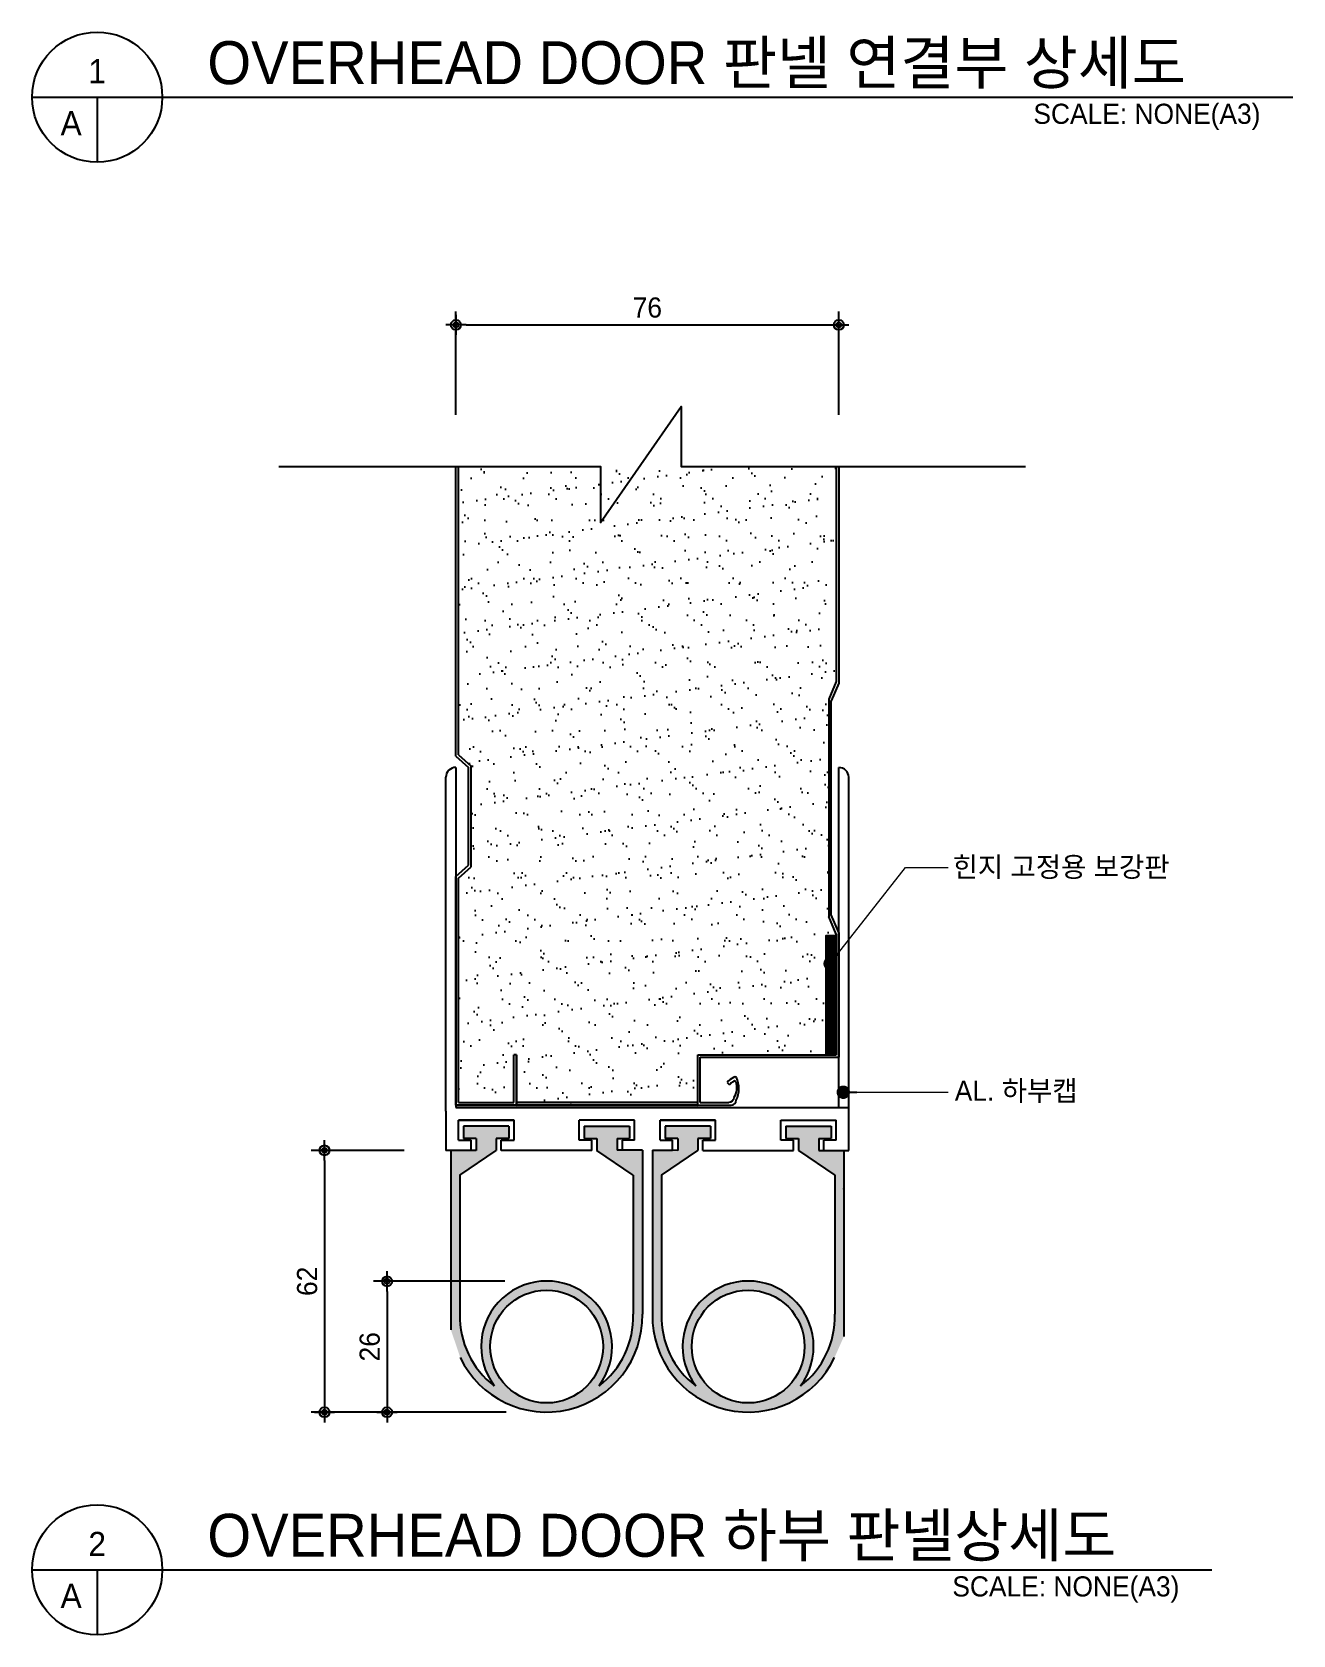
# Model space of a CAD drawing. Header units: millimetres. Extents: x 1448 to 104164, y -19509 to -89.
# Drawn here: x 44804 to 45554, y -2173 to -1219 of the extents above; entities that cross this region are included whole.
import ezdxf
from ezdxf.enums import TextEntityAlignment as Align

# ---------------------------------------------------------------- set-up
doc = ezdxf.new("R2010")
doc.units = ezdxf.units.MM
doc.header["$LTSCALE"] = 60
doc.header["$MEASUREMENT"] = 0
doc.header["$PDSIZE"] = -10
doc.layers.get('0').update_dxf_attribs({"linetype": 'CONTINUOUS'})
doc.layers.get('Defpoints').update_dxf_attribs({"color": 171, "linetype": 'CONTINUOUS'})
for name, color, linetype in [('8', 8, 'CONTINUOUS'), ('A-text', 3, 'CONTINUOUS'), ('DIM', 7, 'CONTINUOUS'), ('FOR', 4, 'CONTINUOUS'), ('LIN', 2, 'CONTINUOUS'), ('SYM', 7, 'CONTINUOUS'), ('TEXT', 3, 'CONTINUOUS')]:
    doc.layers.add(name, color=color, linetype=linetype)
doc.styles.add('0T-OUT', font='H2GTRE.TTF')
doc.styles.add('휘츠', font='')
doc.styles.get('휘츠').set_extended_font_data('Dotum')
doc.dimstyles.new('MAIN', dxfattribs={"dimtxt": 1.5, "dimasz": 0.5, "dimexe": 1, "dimexo": 2, "dimgap": 1, "dimtad": 1, "dimdec": 0, "dimdsep": 46, "dimlunit": 6, "dimtxsty": '0T-OUT', "dimblk": 'DOT', "dimcen": 2.5, "dimdle": 2, "dimclrd": 256, "dimclre": 256, "dimclrt": 3, "dimadec": 0, "dimazin": 0, "dimtfac": 1, "dimtdec": 0, "dimtix": 1, "dimtmove": 2, "dimatfit": 3, "dimldrblk": 'DOT', "dimfxl": 1, "dimtvp": 1, "dimtolj": 1, "dimtzin": 0, "dimlwd": 0, "dimlwe": 0, "dimarcsym": 0})
doc.dimstyles.new('휘츠-M', dxfattribs={"dimscale": 100, "dimtxt": 3, "dimasz": 1.5, "dimexe": 2, "dimexo": 3, "dimgap": 1, "dimtad": 1, "dimdec": 0, "dimrnd": 0.25, "dimzin": 0, "dimdsep": 46, "dimlunit": 6, "dimtxsty": '휘츠', "dimblk": 'Z_DOT', "dimcen": 5, "dimclrd": 256, "dimclre": 256, "dimclrt": 3, "dimadec": 0, "dimazin": 0, "dimtm": 1e-09, "dimtfac": 1, "dimtdec": 0, "dimtix": 1, "dimtmove": 2, "dimatfit": 1, "dimldrblk": 'Z_DOT', "dimfxl": 1, "dimtolj": 1, "dimtzin": 0, "dimlwd": -1, "dimarcsym": 0})

# ---------------------------------------------------------------- blocks, each defined once
blk = doc.blocks.new('Z_DOT')
at = {"layer": 'DIM', "color": 0}
for p, q in [((-1, 0), (1, 0)), ((0, -1), (0, 1))]:
    blk.add_line(p, q, dxfattribs=at)
for radius in [0.5, 0.25]:
    blk.add_circle((0, 0), radius, dxfattribs=at)
blk = doc.blocks.new('*D84')
at = {"layer": 'Defpoints', "color": 0, "transparency": 16777216}
for p in [(45037.11317732946, -1884.527309889654), (44977.70476745834, -2040.520216042856), (45098.01252359168, -2040.520216042856)]:
    blk.add_point(p, dxfattribs=at)
at = {"layer": 'DIM', "lineweight": -2, "transparency": 16777216}
for p, q in [((45025.11317732946, -1884.527309889654), (44969.70476745834, -1884.527309889654)), ((45086.01252359168, -2040.520216042856), (44969.70476745834, -2040.520216042856))]:
    blk.add_line(p, q, dxfattribs=at)
at = {"layer": 'DIM', "transparency": 16777216}
blk.add_line((44977.70476745834, -1890.527309889654), (44977.70476745834, -2034.520216042856), dxfattribs=at)
at = {"layer": 'DIM', "transparency": 16777216, "xscale": 6, "yscale": 6, "zscale": 6}
for p, rotation in [((44977.70476745834, -1884.527309889654), 90), ((44977.70476745834, -2040.520216042856), 270)]:
    blk.add_blockref('Z_DOT', p, dxfattribs=dict(at, rotation=rotation))
at = {"layer": 'DIM', "color": 3, "transparency": 16777216, "insert": (44967.42960822267, -1962.523762966267), "char_height": 12, "attachment_point": 5, "rotation": 90, "style": '0T-OUT'}
blk.add_mtext('\\A1;62', dxfattribs=at)
blk = doc.blocks.new('*D85')
at = {"layer": 'Defpoints', "color": 0, "transparency": 16777216}
for p in [(45097.11317732946, -1962.527309889654), (45014.97855403295, -2040.527309889654), (45097.11317732946, -2040.527309889654)]:
    blk.add_point(p, dxfattribs=at)
at = {"layer": 'DIM', "lineweight": -2, "transparency": 16777216}
for p, q in [((45085.11317732946, -1962.527309889654), (45006.97855403295, -1962.527309889654)), ((45085.11317732946, -2040.527309889654), (45006.97855403295, -2040.527309889654))]:
    blk.add_line(p, q, dxfattribs=at)
at = {"layer": 'DIM', "transparency": 16777216}
blk.add_line((45014.97855403295, -1968.527309889654), (45014.97855403295, -2034.527309889654), dxfattribs=at)
at = {"layer": 'DIM', "transparency": 16777216, "xscale": 6, "yscale": 6, "zscale": 6}
for p, rotation in [((45014.97855403295, -1962.527309889654), 90), ((45014.97855403295, -2040.527309889654), 270)]:
    blk.add_blockref('Z_DOT', p, dxfattribs=dict(at, rotation=rotation))
at = {"layer": 'DIM', "color": 3, "transparency": 16777216, "insert": (45004.70339479727, -2001.527309889666), "char_height": 12, "attachment_point": 5, "rotation": 90, "style": '0T-OUT'}
blk.add_mtext('\\A1;26', dxfattribs=at)
blk = doc.blocks.new('*D86')
at = {"layer": 'Defpoints', "color": 0, "transparency": 16777216}
for p in [(45284.0080352278, -1392.940289134839), (45056.0080352427, -1458.451837981799), (45284.0080352278, -1458.451837981799)]:
    blk.add_point(p, dxfattribs=at)
at = {"layer": 'DIM', "lineweight": -2, "transparency": 16777216}
for p, q in [((45056.0080352427, -1446.451837981799), (45056.0080352427, -1384.940289134839)), ((45284.0080352278, -1446.451837981799), (45284.0080352278, -1384.940289134839))]:
    blk.add_line(p, q, dxfattribs=at)
at = {"layer": 'DIM', "transparency": 16777216}
blk.add_line((45062.0080352427, -1392.940289134839), (45278.0080352278, -1392.940289134839), dxfattribs=at)
at = {"layer": 'DIM', "transparency": 16777216, "xscale": 6, "yscale": 6, "zscale": 6, "rotation": 180}
blk.add_blockref('Z_DOT', (45056.0080352427, -1392.940289134839), dxfattribs=at)
at = {"layer": 'DIM', "transparency": 16777216, "xscale": 6, "yscale": 6, "zscale": 6}
blk.add_blockref('Z_DOT', (45284.0080352278, -1392.940289134839), dxfattribs=at)
at = {"layer": 'DIM', "color": 3, "transparency": 16777216, "insert": (45170.00803523525, -1382.66512989917), "char_height": 12, "attachment_point": 5, "style": '0T-OUT'}
blk.add_mtext('\\A1;76', dxfattribs=at)
blk = doc.blocks.new('_Dot')
at = {"color": 0, "linetype": 'ByBlock', "lineweight": -2}
blk.add_line((-0.5, 0), (-1, 0), dxfattribs=at)
at = {"color": 0, "linetype": 'ByBlock', "const_width": 0.5}
blk.add_lwpolyline([(-0.25, 0, 1), (0.25, 0, 1)], format="xyb", close=True, dxfattribs=at)

msp = doc.modelspace()

# ---------------------------------------------------------------- hatches: boundary and pattern name
at = {"ltscale": 0.002}
h = msp.add_hatch(dxfattribs=at)
h.set_pattern_fill('AR-SAND', color=8, scale=10, angle=180, style=0)
h.set_pattern_definition([(217.5, (0, 0), (0.6299335810960792, -19.26823769013158), [0, -15.2, 0, -17, 0, -16.25]), (187.5, (0, 0), (-17.69776705267727, -28.2214606522974), [0, -8.2, 0, -13.7, 0, -5.25]), (147.5, (12.3, -1.506315562951245e-15), (-31.14141861751495, -0.0565905353696456), [0, -5, 0, -18, 0, -23.5]), (137.5, (12.3, -1.506315562951245e-15), (-30.06126604572294, -8.77675564934249), [0, -2.5, 0, -11.8, 0, -13.5])])
h.paths.add_polyline_path([(45065.0080352278, -1655.658851238647), (45065.0080352278, -1715.658851238647), (45057.5080352278, -1722.408851238647), (45057.5080352278, -1856.086111563006), (45090.5080352278, -1856.086111563006), (45090.5080352278, -1827.586111563006), (45092.0080352278, -1827.586111563006), (45092.0080352278, -1856.086111563006), (45200.0080352278, -1856.086111563006), (45200.0080352278, -1827.586111563006), (45241.96532958015, -1827.586111563006), (45276.35803522929, -1827.586111563006), (45276.35803522929, -1756.609461801806), (45282.5080352278, -1756.609461801806), (45282.5080352278, -1755.763162548402), (45278.0080352278, -1745.263162548402), (45278.0080352278, -1615.909060585061), (45282.5080352278, -1605.409060585061), (45282.5080352278, -1477.229326965967), (45057.5080352278, -1477.229326965967), (45057.5080352278, -1648.908851238647)])
h = msp.add_hatch()
h.set_pattern_fill('NET', color=256, scale=0.15, angle=45, style=0)
h.set_pattern_definition([(45, (-1831.191204711646, -9899.821449483494), (-0.3367596045400933, 0.3367596045400933), []), (135, (-1831.191204711646, -9899.821449483494), (-0.3367596045400933, -0.3367596045400933), [])])
h.paths.add_polyline_path([(45276.35803522929, -1827.586111563006), (45282.5080352278, -1827.586111563006), (45282.5080352278, -1756.609461801806), (45276.35803522929, -1756.609461801806)])
h = msp.add_hatch(color=256)
h.paths.add_polyline_path([(45143.60797669008, -2001.377309891143, -1), (45076.40797669455, -2001.377309891143, -1)], flags=16)
h.paths.add_polyline_path([(45263.60803521439, -2001.377309891143, -1), (45196.40803521141, -2001.377309891143, -1)], flags=16)
edge = h.paths.add_edge_path()
edge.add_line((45053.00797669604, -1991.405406663874), (45058.57556933179, -2007.964083763519))
edge.add_arc((45110.00797669604, -1983.364938753405), 57.01237113409735, 205.5609054646173, 361.1936189027983)
edge.add_line((45167.00797669604, -1982.177309888163), (45167.00797669604, -1884.377309891143))
edge.add_line((45167.00797669604, -1884.377309891143), (45151.96401572242, -1884.377309891143))
edge.add_line((45151.96401572242, -1884.377309891143), (45151.96401572242, -1877.411955433646))
edge.add_line((45151.96401572242, -1877.411955426195), (45159.42748889342, -1877.411955426195))
edge.add_line((45159.42748888597, -1877.411955426195), (45159.42748888597, -1870.094882252374))
edge.add_line((45159.42748888597, -1870.094882259825), (45132.42748888597, -1870.094882259825))
edge.add_line((45132.42748888597, -1870.094882259825), (45132.42748888597, -1877.411955433646))
edge.add_line((45132.42748888597, -1877.411955426195), (45139.96401571497, -1877.411955426195))
edge.add_line((45139.96401572242, -1877.411955426195), (45139.96401572242, -1884.527309882203))
edge.add_line((45139.96401572242, -1884.527309889653), (45161.60797669753, -1899.377309891143))
edge.add_line((45161.60797669008, -1899.377309891143), (45161.60797669008, -1982.177309888163))
edge.add_arc((45109.93148229286, -1983.611429529944), 51.6963903227579, -52.761125190323526, 1.589657329090926, ccw=False)
edge.add_arc((45110.00797669604, -2001.377309891143), 39.00000000008257, 323.1473166947523, 576.8526833052478)
edge.add_arc((45110.08447109177, -1983.611429529944), 51.69639032267443, 178.4103426708429, 232.76112519033592, ccw=False)
edge.add_line((45058.40797669455, -1982.177309888163), (45058.40797669455, -1899.377309891143))
edge.add_line((45058.40797669455, -1899.377309891143), (45080.00797669604, -1884.527309889653))
edge.add_line((45080.00797669604, -1884.527309889653), (45080.00797669604, -1877.411955433646))
edge.add_line((45080.00797669604, -1877.411955426195), (45087.54450352505, -1877.411955426195))
edge.add_line((45087.54450352505, -1877.411955426195), (45087.54450352505, -1870.094882252374))
edge.add_line((45087.54450352505, -1870.094882259825), (45060.54450352505, -1870.094882259825))
edge.add_line((45060.54450352505, -1870.094882259825), (45060.54450352505, -1877.411955433646))
edge.add_line((45060.54450352505, -1877.411955426195), (45068.00797669604, -1877.411955426195))
edge.add_line((45068.00797669604, -1877.411955426195), (45068.00797669604, -1884.527309882203))
edge.add_line((45068.00797669604, -1884.527309889653), (45053.00797669604, -1884.527309889653))
edge.add_line((45053.00797669604, -1884.527309889653), (45053.00797669604, -1991.405406663874))
edge = h.paths.add_edge_path()
edge.add_line((45281.44044257715, -2007.964083763519), (45287.0080352129, -1995.421857545832))
edge.add_line((45287.0080352129, -1995.421857545832), (45287.0080352129, -1884.527309889653))
edge.add_line((45287.0080352129, -1884.527309889653), (45272.0080352129, -1884.527309889653))
edge.add_line((45272.0080352129, -1884.527309889653), (45272.0080352129, -1877.411955433646))
edge.add_line((45272.0080352129, -1877.411955426195), (45279.4715083839, -1877.411955426195))
edge.add_line((45279.4715083839, -1877.411955426195), (45279.4715083839, -1870.094882252374))
edge.add_line((45279.4715083839, -1870.094882259825), (45252.4715083839, -1870.094882259825))
edge.add_line((45252.4715083839, -1870.094882259825), (45252.4715083839, -1877.411955433646))
edge.add_line((45252.4715083839, -1877.411955426195), (45260.0080352129, -1877.411955426195))
edge.add_line((45260.0080352129, -1877.411955426195), (45260.0080352129, -1884.527309882203))
edge.add_line((45260.0080352129, -1884.527309889653), (45281.60803521439, -1899.377309891143))
edge.add_line((45281.60803521439, -1899.377309891143), (45281.60803521439, -1982.177309888163))
edge.add_arc((45229.93154081717, -1983.611429529944), 51.69639032269819, -52.7611251903553, 1.5896573291249183, ccw=False)
edge.add_arc((45230.0080352129, -2001.377309891143), 39.00000000010986, 323.1473166947181, 576.8526833052817)
edge.add_arc((45230.08452961608, -1983.611429529944), 51.69639032267172, 178.4103426708429, 232.76112519033592, ccw=False)
edge.add_line((45178.40803521141, -1982.177309888163), (45178.40803521141, -1899.377309891143))
edge.add_line((45178.40803521141, -1899.377309891143), (45200.05199618652, -1884.527309889653))
edge.add_line((45200.05199618652, -1884.527309889653), (45200.05199618652, -1877.411955433646))
edge.add_line((45200.05199618652, -1877.411955426195), (45207.58852301553, -1877.411955426195))
edge.add_line((45207.58852301553, -1877.411955426195), (45207.58852301553, -1870.094882252374))
edge.add_line((45207.58852301553, -1870.094882259825), (45180.58852301553, -1870.094882259825))
edge.add_line((45180.58852301553, -1870.094882259825), (45180.58852301553, -1877.411955433646))
edge.add_line((45180.58852301553, -1877.411955426195), (45188.05199618652, -1877.411955426195))
edge.add_line((45188.05199618652, -1877.411955426195), (45188.05199618652, -1884.527309882203))
edge.add_line((45188.05199618652, -1884.527309889653), (45185.05199618652, -1884.377309891143))
edge.add_line((45185.05199618652, -1884.377309891143), (45173.0080352129, -1884.377309891143))
edge.add_line((45173.0080352129, -1884.377309891143), (45173.0080352129, -1982.177309888163))
edge.add_arc((45230.0080352129, -1983.364938753405), 57.01237113398134, 178.8063810971701, 334.4390945353585)
at = {"layer": 'FOR'}
for points in [[(45200.0080352278, -1856.086111563006), (45092.0080352278, -1856.086111563006), (45092.0080352278, -1857.586111563006), (45200.0080352278, -1857.586111563006)], [(45200.0080352278, -1857.586111563006), (45092.0080352278, -1857.586111563006), (45092.0080352278, -1859.086111563006), (45200.0080352278, -1859.086111563006)]]:
    msp.add_hatch(color=4, dxfattribs=at).paths.add_polyline_path(points)

# ---------------------------------------------------------------- linework, layer by layer
for p, q in [((45056.0080352278, -1649.835902224043), (45056.0080352278, -1477.229326965967)), ((45057.5080352278, -1648.908851238647), (45057.5080352278, -1477.229326965967)), ((45282.5080352278, -1477.229326965967), (45282.5080352278, -1537.942594724455)), ((45282.5080352278, -1477.229326965967), (45282.5080352278, -1605.409060585061)), ((45284.0080352278, -1477.229326965967), (45284.0080352278, -1537.942594724455)), ((45284.0080352278, -1477.229326965967), (45284.0080352278, -1606.336111563006)), ((45282.5080352278, -1605.409060585061), (45278.0080352278, -1615.909060585061)), ((45284.0080352278, -1606.336111563006), (45279.5080352278, -1616.836111563006)), ((45278.0080352278, -1615.909060585061), (45278.0080352278, -1745.263162548402)), ((45279.5080352278, -1744.336111563006), (45279.5080352278, -1616.836111563006)), ((45056.0080352278, -1649.835902224043), (45063.5080352278, -1656.585902224043)), ((45057.5080352278, -1648.908851238647), (45065.0080352278, -1655.658851238647)), ((45056.0080352278, -1656.515968720177), (45056.0080352278, -1859.086111563006)), ((45063.5080352278, -1714.731800260702), (45063.5080352278, -1656.585902224043)), ((45065.0080352278, -1715.658851238647), (45065.0080352278, -1655.658851238647)), ((45050.0080352278, -1790.554192709485), (45050.0080352278, -1662.367797705093)), ((45290.0080352129, -1884.527309889653), (45290.0080352129, -1662.367797705093)), ((45056.0080352278, -1721.481800260702), (45063.5080352278, -1714.731800260702)), ((45057.5080352278, -1722.408851238647), (45065.0080352278, -1715.658851238647)), ((45056.0080352278, -1857.586111563006), (45056.0080352278, -1721.481800260702)), ((45057.5080352278, -1856.086111563006), (45057.5080352278, -1722.408851238647)), ((45282.5080352278, -1755.763162548402), (45278.0080352278, -1745.263162548402)), ((45284.0080352278, -1754.836111563006), (45279.5080352278, -1744.336111563006)), ((45282.5080352278, -1755.763162548402), (45282.5080352278, -1827.586111563006)), ((45284.0080352278, -1754.836111563006), (45284.0080352278, -1829.086111563006)), ((45276.35803522929, -1756.609461801806), (45276.35803522929, -1827.586111563006)), ((45276.35803522929, -1756.609461801806), (45282.5080352278, -1756.609461801806)), ((45282.5080352278, -1758.763162548402), (45282.5080352278, -1827.586111563006)), ((45284.0080352278, -1757.836111563006), (45284.0080352278, -1829.086111563006)), ((45050.0080352278, -1852.051219026306), (45050.0080352278, -1790.554192709485)), ((45282.5080352278, -1827.586111563006), (45282.5080352278, -1805.836111563006)), ((45284.0080352278, -1829.086111563006), (45284.0080352278, -1805.133549148896)), ((45090.5080352278, -1856.086111563006), (45090.5080352278, -1827.586111563006)), ((45092.0080352278, -1827.586111563006), (45090.5080352278, -1827.586111563006)), ((45092.0080352278, -1827.586111563006), (45092.0080352278, -1857.586111563006)), ((45092.0080352278, -1857.586111563006), (45092.0080352278, -1827.586111563006)), ((45092.0080352278, -1857.586111563006), (45092.0080352278, -1827.586111563006)), ((45092.0080352278, -1827.586111563006), (45092.0080352278, -1857.586111563006)), ((45200.0080352278, -1857.586111563006), (45200.0080352278, -1827.586111563006)), ((45200.0080352278, -1827.586111563006), (45241.96532958015, -1827.586111563006)), ((45201.5080352278, -1856.086111563006), (45201.5080352278, -1829.086111563006)), ((45201.5080352278, -1829.086111563006), (45241.96532958015, -1829.086111563006)), ((45236.0080352278, -1827.586111563006), (45282.5080352278, -1827.586111563006)), ((45237.12408120945, -1829.086111563006), (45284.0080352278, -1829.086111563006)), ((45276.35803522929, -1827.586111563006), (45282.5080352278, -1827.586111563006)), ((45092.0080352278, -1833.586111563006), (45092.0080352278, -1851.586111563006)), ((45200.0080352278, -1851.586111563006), (45200.0080352278, -1833.586111563006)), ((45050.0080352278, -1861.112675743857), (45050.0080352278, -1850.554192709485)), ((45217.54784731581, -1844.091993930498), (45218.91651695236, -1845.461318406024)), ((45050.0080352278, -1861.112675743857), (45050.0080352278, -1884.527309889653)), ((45092.0080352278, -1857.586111563006), (45056.0080352278, -1857.586111563006)), ((45056.0080352278, -1857.586111563006), (45092.0080352278, -1857.586111563006)), ((45056.0080352278, -1859.086111563006), (45290.0080352129, -1859.086111563006)), ((45057.5080352278, -1856.086111563006), (45090.5080352278, -1856.086111563006)), ((45200.0080352278, -1857.586111563006), (45219.93256857261, -1857.586111563006)), ((45201.5080352278, -1856.086111563006), (45218.43256857261, -1856.086111563006)), ((45090.61767425403, -1866.523651349106), (45057.61767425403, -1866.523651349106)), ((45057.61767425403, -1866.523651349106), (45090.61767425403, -1866.523651349106)), ((45057.61767425403, -1878.523651349106), (45057.61767425403, -1866.523651349106)), ((45087.54450352505, -1870.094882259825), (45060.54450352505, -1870.094882259825)), ((45087.54450352505, -1870.094882259825), (45060.54450352505, -1870.094882259825)), ((45060.54450352505, -1870.094882259825), (45060.54450352505, -1877.411955426195)), ((45060.54450352505, -1870.094882259825), (45060.54450352505, -1877.411955426195)), ((45087.54450352505, -1870.094882259825), (45087.54450352505, -1877.411955426195)), ((45087.54450352505, -1870.094882259825), (45087.54450352505, -1877.411955426195)), ((45090.61767425403, -1878.523651349106), (45090.61767425403, -1866.523651349106)), ((45162.35431815698, -1866.523651349106), (45129.35431815698, -1866.523651349106)), ((45162.35431815698, -1866.523651349106), (45129.35431815698, -1866.523651349106)), ((45129.35431815698, -1878.523651349106), (45129.35431815698, -1866.523651349106)), ((45132.42748888597, -1870.094882259825), (45159.42748888597, -1870.094882259825)), ((45132.42748888597, -1870.094882259825), (45159.42748888597, -1870.094882259825)), ((45132.42748888597, -1870.094882259825), (45132.42748888597, -1877.411955426195)), ((45132.42748888597, -1870.094882259825), (45132.42748888597, -1877.411955426195)), ((45159.42748888597, -1870.094882259825), (45159.42748888597, -1877.411955426195)), ((45159.42748888597, -1870.094882259825), (45159.42748888597, -1877.411955426195)), ((45162.35431815698, -1878.523651349106), (45162.35431815698, -1866.523651349106)), ((45210.66169375196, -1866.523651349106), (45177.66169375196, -1866.523651349106)), ((45177.66169375196, -1866.523651349106), (45210.66169375196, -1866.523651349106)), ((45177.66169375196, -1878.523651349106), (45177.66169375196, -1866.523651349106)), ((45207.58852301553, -1870.094882259825), (45180.58852301553, -1870.094882259825)), ((45207.58852301553, -1870.094882259825), (45180.58852301553, -1870.094882259825)), ((45180.58852301553, -1870.094882259825), (45180.58852301553, -1877.411955426195)), ((45180.58852301553, -1870.094882259825), (45180.58852301553, -1877.411955426195)), ((45207.58852301553, -1870.094882259825), (45207.58852301553, -1877.411955426195)), ((45207.58852301553, -1870.094882259825), (45207.58852301553, -1877.411955426195)), ((45210.66169375196, -1878.523651349106), (45210.66169375196, -1866.523651349106)), ((45249.39833765491, -1866.523651349106), (45282.39833765491, -1866.523651349106)), ((45249.39833765491, -1878.523651349106), (45249.39833765491, -1866.523651349106)), ((45252.4715083839, -1870.094882259825), (45279.4715083839, -1870.094882259825)), ((45252.4715083839, -1870.094882259825), (45279.4715083839, -1870.094882259825)), ((45252.4715083839, -1870.094882259825), (45252.4715083839, -1877.411955426195)), ((45252.4715083839, -1870.094882259825), (45252.4715083839, -1877.411955426195)), ((45279.4715083839, -1870.094882259825), (45279.4715083839, -1877.411955426195)), ((45279.4715083839, -1870.094882259825), (45279.4715083839, -1877.411955426195)), ((45282.39833765491, -1878.523651349106), (45282.39833765491, -1866.523651349106)), ((45282.39833765491, -1878.523651349106), (45282.39833765491, -1866.523651349106)), ((45057.61767425403, -1878.523651349106), (45065.00797669604, -1878.523651349106)), ((45068.00797669604, -1877.411955426195), (45060.54450352505, -1877.411955426195)), ((45068.00797669604, -1877.411955426195), (45060.54450352505, -1877.411955426195)), ((45065.00797669604, -1884.527309889653), (45065.00797669604, -1878.523651349106)), ((45068.00797669604, -1877.411955426195), (45068.00797669604, -1884.377309891143)), ((45068.00797669604, -1877.411955426195), (45068.00797669604, -1884.527309889653)), ((45080.00797669604, -1877.411955426195), (45080.00797669604, -1884.527309889653)), ((45087.54450352505, -1877.411955426195), (45080.00797669604, -1877.411955426195)), ((45087.54450352505, -1877.411955426195), (45080.00797669604, -1877.411955426195)), ((45083.00797669604, -1878.523651349106), (45090.61767425403, -1878.523651349106)), ((45083.00797669604, -1884.527309889653), (45083.00797669604, -1878.523651349106)), ((45136.96401572242, -1878.523651349106), (45129.35431815698, -1878.523651349106)), ((45132.42748888597, -1877.411955426195), (45139.96401572242, -1877.411955426195)), ((45132.42748888597, -1877.411955426195), (45139.96401572242, -1877.411955426195)), ((45136.96401572242, -1884.527309889653), (45136.96401572242, -1878.523651349106)), ((45139.96401572242, -1877.411955426195), (45139.96401572242, -1884.527309889653)), ((45151.96401572242, -1877.411955426195), (45151.96401572242, -1884.377309891143)), ((45151.96401572242, -1877.411955426195), (45151.96401572242, -1884.377309891143)), ((45151.96401572242, -1877.411955426195), (45159.42748888597, -1877.411955426195)), ((45151.96401572242, -1877.411955426195), (45159.42748888597, -1877.411955426195)), ((45162.35431815698, -1878.523651349106), (45154.96401572242, -1878.523651349106)), ((45154.96401572242, -1878.523651349106), (45154.96401572242, -1884.377309891143)), ((45177.66169375196, -1878.523651349106), (45185.05199618652, -1878.523651349106)), ((45188.05199618652, -1877.411955426195), (45180.58852301553, -1877.411955426195)), ((45188.05199618652, -1877.411955426195), (45180.58852301553, -1877.411955426195)), ((45185.05199618652, -1884.377309891143), (45185.05199618652, -1878.523651349106)), ((45188.05199618652, -1877.411955426195), (45188.05199618652, -1884.377309891143)), ((45188.05199618652, -1877.411955426195), (45188.05199618652, -1884.527309889653)), ((45200.05199618652, -1877.411955426195), (45200.05199618652, -1884.527309889653)), ((45207.58852301553, -1877.411955426195), (45200.05199618652, -1877.411955426195)), ((45207.58852301553, -1877.411955426195), (45200.05199618652, -1877.411955426195)), ((45203.05199618652, -1878.523651349106), (45210.66169375196, -1878.523651349106)), ((45203.05199618652, -1884.527309889653), (45203.05199618652, -1878.523651349106)), ((45257.0080352129, -1878.523651349106), (45249.39833765491, -1878.523651349106)), ((45252.4715083839, -1877.411955426195), (45260.0080352129, -1877.411955426195)), ((45252.4715083839, -1877.411955426195), (45260.0080352129, -1877.411955426195)), ((45257.0080352129, -1884.527309889653), (45257.0080352129, -1878.523651349106)), ((45260.0080352129, -1877.411955426195), (45260.0080352129, -1884.527309889653)), ((45272.0080352129, -1877.411955426195), (45279.4715083839, -1877.411955426195)), ((45272.0080352129, -1877.411955426195), (45279.4715083839, -1877.411955426195)), ((45272.0080352129, -1877.411955426195), (45272.0080352129, -1884.377309891143)), ((45272.0080352129, -1877.411955426195), (45272.0080352129, -1884.527309889653)), ((45282.39833765491, -1878.523651349106), (45275.0080352129, -1878.523651349106)), ((45275.0080352129, -1884.527309889653), (45275.0080352129, -1878.523651349106)), ((45068.00797669604, -1884.527309889653), (45050.0080352278, -1884.527309889653)), ((45053.00797669604, -1884.527309889653), (45053.00797669604, -1991.405406663874)), ((45058.40797669455, -1899.377309891143), (45080.00797669604, -1884.527309889653)), ((45136.96401572242, -1884.527309889653), (45083.00797669604, -1884.527309889653)), ((45161.60797669008, -1899.377309891143), (45139.96401572242, -1884.527309889653)), ((45167.00797669604, -1884.377309891143), (45151.96401572242, -1884.377309891143)), ((45167.00797669604, -1884.377309891143), (45167.00797669604, -1982.177309888163)), ((45173.0080352129, -1884.377309891143), (45185.05199618652, -1884.377309891143)), ((45173.0080352129, -1884.377309891143), (45173.0080352129, -1982.177309888163)), ((45178.40803521141, -1899.377309891143), (45200.05199618652, -1884.527309889653)), ((45188.05199618652, -1884.527309889653), (45185.05199618652, -1884.377309891143)), ((45203.05199618652, -1884.527309889653), (45257.0080352129, -1884.527309889653)), ((45260.0080352129, -1884.527309889653), (45281.60803521439, -1899.377309891143)), ((45272.0080352129, -1884.527309889653), (45290.0080352129, -1884.527309889653)), ((45287.0080352129, -1884.527309889653), (45287.0080352129, -1995.421857545832)), ((45058.40797669455, -1899.377309891143), (45058.40797669455, -1982.177309888163)), ((45161.60797669008, -1899.377309891143), (45161.60797669008, -1982.177309888163)), ((45178.40803521141, -1899.377309891143), (45178.40803521141, -1982.177309888163)), ((45281.60803521439, -1899.377309891143), (45281.60803521439, -1982.177309888163))]:
    msp.add_line(p, q)
msp.add_lwpolyline([(45222.63731669649, -1843.67308355377, -0.2211075491759944), (45221.43256857261, -1853.086111563006, -0.4142135623730951), (45218.43256857261, -1856.086111563006, -0.4142135623730951)], format="xyb")
for centre in [(45110.00797669604, -2001.377309891143), (45230.0080352129, -2001.377309891143)]:
    msp.add_circle(centre, 33.6)
for centre, radius, start, end in [((45055.86169376239, -1662.367797705093), 5.853658536000001, 88.56745634783701, 180), ((45283.90137722358, -1662.625292877415), 6.112084392923232, 2.414520927620104, 88.9991577691171), ((45225.94709774866, -1850.89107180641), 10.80624207757922, 115.3903878598204, 141.0103054231471), ((45222.12787070885, -1842.009502651849), 1.199597002173784, 42.97627943634756, 132.7516115898209), ((45209.03502085074, -1847.813016670504), 15.46016322782512, 334.0172943868793, 25.35843436772161), ((45223.45991848424, -1848.891629802743), 5.692937183481427, 112.6449982504127, 142.946847999417), ((45221.94474446043, -1843.960909354249), 0.75, 22.56726088411636, 154.4615523667588), ((45219.93256857261, -1854.586111563006), 3, 270, 0), ((45110.00797669604, -2001.377309891143), 39, 323.1473167709552, 216.8526832290449), ((45230.0080352129, -2001.377309891143), 39, 323.1473167709552, 216.8526832290449), ((45110.08447109177, -1983.611429529944), 51.69639032265072, 178.4103427459806, 232.7611249770853), ((45110.00797669604, -1983.364938753405), 57.0123711340206, 205.5609056403597, 1.193618778173021), ((45109.93148229286, -1983.611429529944), 51.69639032265092, 307.2388750229147, 1.58965725401942), ((45230.0080352129, -1983.364938753405), 57.0123711340206, 178.806381221827, 334.4390943596404), ((45230.08452960863, -1983.611429529944), 51.69639032265092, 178.4103427459806, 232.7611249770853), ((45229.93154081717, -1983.611429529944), 51.69639032265072, 307.2388750229147, 1.58965725401942)]:
    msp.add_arc(centre, radius, start, end)
at = {"color": 4}
msp.add_point((45287.0080352129, -1907.495624537328), dxfattribs=at)
at = {"layer": '8', "color": 7}
msp.add_line((45284.0080352278, -1859.086111563006), (45284.00813765093, -1656.514140958646), dxfattribs=at)
at = {"layer": 'FOR', "color": 4}
for p, q in [((45200.0080352278, -1856.086111563006), (45092.0080352278, -1856.086111563006)), ((45200.0080352278, -1857.586111563006), (45092.0080352278, -1857.586111563006)), ((45200.0080352278, -1857.586111563006), (45092.0080352278, -1857.586111563006)), ((45200.0080352278, -1859.086111563006), (45092.0080352278, -1859.086111563006))]:
    msp.add_line(p, q, dxfattribs=at)
at = {"layer": 'LIN', "color": 8}
msp.add_lwpolyline([(44950.60173490658, -1477.229326965967), (45142.08193510785, -1477.229326965967), (45142.08193510785, -1510.617956879297), (45190.13974957928, -1441.614817435601), (45190.13974957928, -1477.229326965967), (45395.26640692368, -1477.229326965967)], dxfattribs=at)
at = {"layer": 'SYM'}
for p, q in [((44803.58902005121, -1257.326576009723), (45554.43075183794, -1257.326576009723)), ((44842.37689884022, -1257.326576009723), (44842.37689884022, -1296.114454797566)), ((44803.58902005121, -2134.340032354327), (45506.15980795785, -2134.340032354327)), ((44842.37689884022, -2134.340032354327), (44842.37689884022, -2173.127911142171))]:
    msp.add_line(p, q, dxfattribs=at)
for centre in [(44842.37689884022, -1257.326576009723), (44842.37689884022, -2134.340032354327)]:
    msp.add_circle(centre, 38.7878787878788, dxfattribs=at)

# ---------------------------------------------------------------- texts
at = {"layer": 'A-text', "ltscale": 0.1, "style": '0T-OUT'}
for s, p in [('힌지 고정용 보강판', (45351.73462349936, -1721.720957490829)), ('AL. 하부캡', (45353.05749029681, -1855.03618727087))]:
    msp.add_text(s, height=12, dxfattribs=at).set_placement(p)
at = {"layer": 'TEXT', "style": '0T-OUT'}
for s, p in [('OVERHEAD DOOR 판넬 연결부 상세도', (44907.9763065727, -1249.569000252154)), ('OVERHEAD DOOR 하부 판넬상세도', (44907.9763065727, -2126.582456596759))]:
    msp.add_text(s, height=25.6, dxfattribs=at).set_placement(p)
for s, p in [('1', (44842.37689884022, -1241.811424493887)), ('A', (44826.86174732461, -1272.841727525093)), ('2', (44842.37689884022, -2118.824880838491)), ('A', (44826.86174732461, -2149.855183869698))]:
    msp.add_text(s, height=14.4, dxfattribs=at).set_placement(p, align=Align.MIDDLE)
for p in [(45535.09067036226, -1261.205363888507), (45486.81972648218, -2138.218820233112)]:
    msp.add_text('SCALE: NONE(A3)', height=12, dxfattribs=at).set_placement(p, align=Align.TOP_RIGHT)

# ---------------------------------------------------------------- dimensions: what is measured, and where the dimension line sits
at = {"layer": 'DIM'}
dim = msp.add_linear_dim(base=(45284.0080352278, -1392.940289134839), p1=(45056.0080352427, -1458.451837981799), p2=(45284.0080352278, -1458.451837981799), text='76', dimstyle='휘츠-M', override={"dimscale": 4, "dimtxsty": '0T-OUT'}, dxfattribs=at)
dim.commit()
dim.dimension.update_dxf_attribs({"geometry": '*D86', "text_midpoint": (45170.00803523525, -1382.66512989917)})
for base, p1, p2, text, picture, middle in [((44977.70476745834, -2040.520216042856), (45037.11317732945, -1884.527309889653), (45098.01252359166, -2040.520216042855), '62', '*D84', (44967.42960822267, -1962.523762966267)), ((45014.97855403295, -2040.527309889654), (45097.11317732945, -1962.527309889653), (45097.11317732945, -2040.527309889653), '26', '*D85', (45004.70339479727, -2001.527309889666))]:
    dim = msp.add_linear_dim(base=base, p1=p1, p2=p2, angle=90, text=text, dimstyle='휘츠-M', override={"dimscale": 4, "dimtxsty": '0T-OUT'}, dxfattribs=at)
    dim.commit()
    dim.dimension.update_dxf_attribs({"geometry": picture, "text_midpoint": middle})

# ---------------------------------------------------------------- leaders
for points in [[(45278.84134818628, -1773.298846822679), (45323.79700671896, -1716.162497297842), (45349.10542499289, -1716.162497297842)], [(45286.68261225536, -1849.917797220968), (45349.10542499289, -1849.917797220968)]]:
    msp.add_leader(points, dimstyle='MAIN', override={"dimscale": 4, "dimasz": 2, "dimtad": 0, "dimclrd": 256})

doc.saveas('drawing.dxf')
